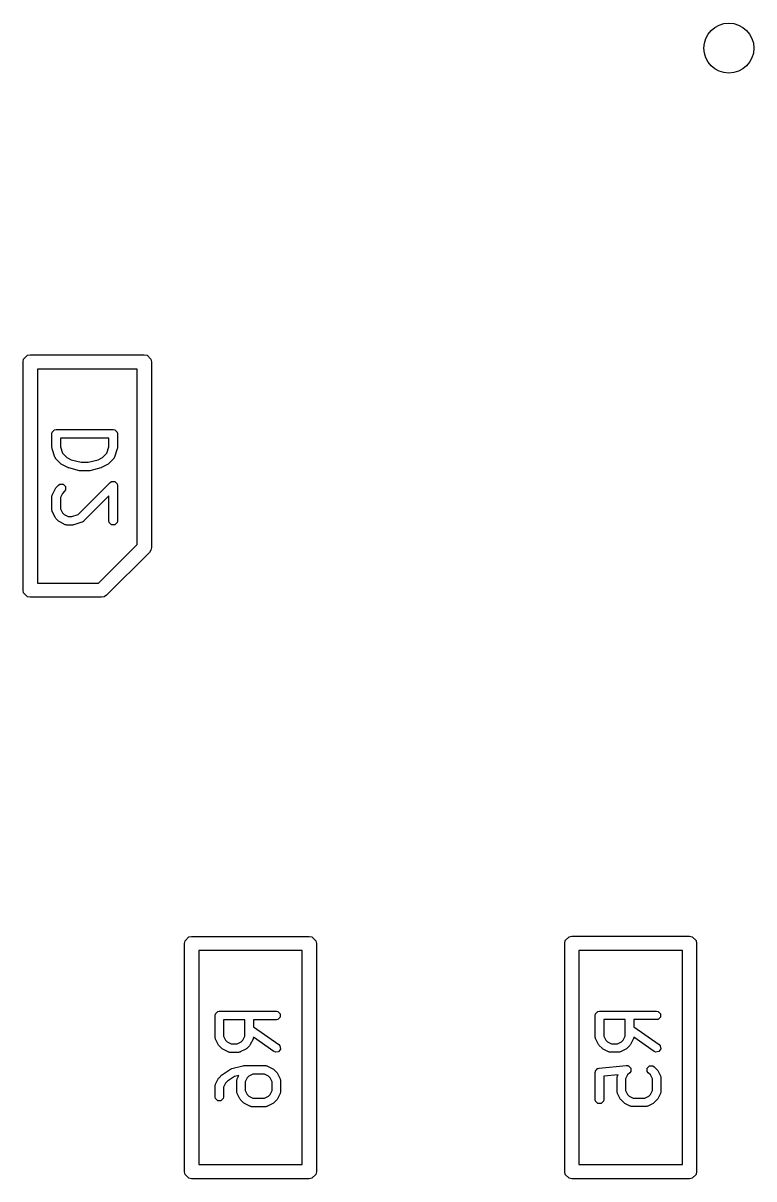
# Model space of a CAD drawing. Extents: x 5.35 to 6.56, y -4.55 to -3.35.
# Drawn here: x 5.6356 to 5.8374, y -3.671 to -3.352 of the extents above; entities that cross this region are included whole.
import ezdxf

# ---------------------------------------------------------------- set-up
doc = ezdxf.new("R2010")
doc.units = 0
doc.header["$MEASUREMENT"] = 0
doc.layers.add('BLACK', color=7, linetype='CONTINUOUS')

msp = doc.modelspace()

# ---------------------------------------------------------------- linework, layer by layer
at = {"layer": 'BLACK', "linetype": 'CONTINUOUS'}
for p, q in [((5.63559, -3.44555), (5.63574, -3.4448)), ((5.63574, -3.4448), (5.63681, -3.44373)), ((5.63681, -3.44373), (5.63756, -3.44358)), ((5.63756, -3.44358), (5.66906, -3.44358)), ((5.66906, -3.44358), (5.66981, -3.44373)), ((5.66981, -3.44373), (5.67087, -3.4448)), ((5.67087, -3.4448), (5.67102, -3.44555)), ((5.63559, -3.50854), (5.63559, -3.44555)), ((5.63953, -3.44752), (5.63953, -3.50657)), ((5.66709, -3.44752), (5.63953, -3.44752)), ((5.66709, -3.49592), (5.66709, -3.44752)), ((5.67102, -3.44555), (5.67102, -3.49673)), ((5.64354, -3.46542), (5.64363, -3.46497)), ((5.64354, -3.46917), (5.64354, -3.46542)), ((5.64363, -3.46497), (5.64427, -3.46433)), ((5.64427, -3.46433), (5.64472, -3.46424)), ((5.64472, -3.46424), (5.66047, -3.46424)), ((5.65929, -3.4666), (5.6459, -3.4666)), ((5.6459, -3.4666), (5.6459, -3.46898)), ((5.65929, -3.46898), (5.65929, -3.4666)), ((5.66047, -3.46424), (5.66092, -3.46433)), ((5.66092, -3.46433), (5.66156, -3.46497)), ((5.66156, -3.46497), (5.66165, -3.46542)), ((5.66165, -3.46542), (5.66165, -3.46917)), ((5.64358, -3.46936), (5.64354, -3.46917)), ((5.6436, -3.46955), (5.64358, -3.46936)), ((5.64435, -3.4718), (5.6436, -3.46955)), ((5.6459, -3.46898), (5.6465, -3.47078)), ((5.65869, -3.47078), (5.65929, -3.46898)), ((5.66159, -3.46955), (5.66084, -3.4718)), ((5.66161, -3.46936), (5.66159, -3.46955)), ((5.66165, -3.46917), (5.66161, -3.46936)), ((5.64438, -3.47185), (5.64435, -3.4718)), ((5.64438, -3.47187), (5.64438, -3.47185)), ((5.64449, -3.47203), (5.64438, -3.47187)), ((5.64458, -3.4722), (5.64449, -3.47203)), ((5.6446, -3.47221), (5.64458, -3.4722)), ((5.64464, -3.47226), (5.6446, -3.47221)), ((5.64614, -3.47376), (5.64464, -3.47226)), ((5.6465, -3.47078), (5.64767, -3.47195)), ((5.64767, -3.47195), (5.64888, -3.47256)), ((5.64888, -3.47256), (5.65162, -3.47324)), ((5.65162, -3.47324), (5.65358, -3.47324)), ((5.65358, -3.47324), (5.65631, -3.47256)), ((5.65631, -3.47256), (5.65752, -3.47195)), ((5.65752, -3.47195), (5.65869, -3.47078)), ((5.66055, -3.47226), (5.65905, -3.47376)), ((5.66059, -3.47221), (5.66055, -3.47226)), ((5.66061, -3.4722), (5.66059, -3.47221)), ((5.66071, -3.47203), (5.66061, -3.4722)), ((5.66081, -3.47187), (5.66071, -3.47203)), ((5.66084, -3.4718), (5.66081, -3.47185)), ((5.66081, -3.47185), (5.66081, -3.47187)), ((5.64629, -3.47386), (5.64614, -3.47376)), ((5.64644, -3.47398), (5.64629, -3.47386)), ((5.64794, -3.47473), (5.64644, -3.47398)), ((5.64807, -3.47476), (5.64794, -3.47473)), ((5.64818, -3.47482), (5.64807, -3.47476)), ((5.65118, -3.47557), (5.64818, -3.47482)), ((5.65133, -3.47558), (5.65118, -3.47557)), ((5.65147, -3.4756), (5.65133, -3.47558)), ((5.65372, -3.4756), (5.65147, -3.4756)), ((5.65386, -3.47558), (5.65372, -3.4756)), ((5.65401, -3.47557), (5.65386, -3.47558)), ((5.65701, -3.47482), (5.65401, -3.47557)), ((5.65712, -3.47476), (5.65701, -3.47482)), ((5.65725, -3.47473), (5.65712, -3.47476)), ((5.65875, -3.47398), (5.65725, -3.47473)), ((5.6589, -3.47386), (5.65875, -3.47398)), ((5.65905, -3.47376), (5.6589, -3.47386)), ((5.64464, -3.48034), (5.64539, -3.47959)), ((5.64539, -3.47959), (5.64577, -3.47933)), ((5.64577, -3.47933), (5.64667, -3.47933)), ((5.64667, -3.47933), (5.64731, -3.47997)), ((5.64731, -3.47997), (5.64731, -3.48087)), ((5.65083, -3.48764), (5.65963, -3.47884)), ((5.65963, -3.47884), (5.66002, -3.47858)), ((5.66002, -3.47858), (5.66002, -3.47858)), ((5.66002, -3.47858), (5.66002, -3.47858)), ((5.66002, -3.47858), (5.66092, -3.47858)), ((5.66092, -3.47858), (5.66156, -3.47922)), ((5.66092, -3.47858), (5.66092, -3.47858)), ((5.66156, -3.47922), (5.66165, -3.47967)), ((5.66165, -3.47967), (5.66165, -3.48942)), ((5.64354, -3.48259), (5.64359, -3.48241)), ((5.64355, -3.48261), (5.64354, -3.48259)), ((5.64354, -3.48267), (5.64355, -3.48261)), ((5.64354, -3.48642), (5.64354, -3.48267)), ((5.64359, -3.48241), (5.64363, -3.48222)), ((5.64363, -3.48222), (5.64365, -3.4822)), ((5.64365, -3.4822), (5.64367, -3.48214)), ((5.64367, -3.48214), (5.64442, -3.48064)), ((5.64442, -3.48064), (5.64453, -3.48049)), ((5.64453, -3.48049), (5.64464, -3.48034)), ((5.64644, -3.48187), (5.6459, -3.48295)), ((5.6459, -3.48295), (5.6459, -3.48614)), ((5.64706, -3.48126), (5.64644, -3.48187)), ((5.64731, -3.48087), (5.64706, -3.48126)), ((5.65929, -3.48252), (5.65231, -3.48951)), ((5.65929, -3.48942), (5.65929, -3.48252)), ((5.6459, -3.48614), (5.64644, -3.48722)), ((5.64355, -3.48648), (5.64354, -3.48642)), ((5.64354, -3.4865), (5.64355, -3.48648)), ((5.64359, -3.48669), (5.64354, -3.4865)), ((5.64363, -3.48687), (5.64359, -3.48669)), ((5.64365, -3.48689), (5.64363, -3.48687)), ((5.64367, -3.48695), (5.64365, -3.48689)), ((5.64442, -3.48845), (5.64367, -3.48695)), ((5.64453, -3.4886), (5.64442, -3.48845)), ((5.64464, -3.48876), (5.64453, -3.4886)), ((5.64539, -3.48951), (5.64464, -3.48876)), ((5.64554, -3.48961), (5.64539, -3.48951)), ((5.64644, -3.48722), (5.64692, -3.4877)), ((5.64692, -3.4877), (5.648, -3.48824)), ((5.648, -3.48824), (5.64903, -3.48824)), ((5.64903, -3.48824), (5.65083, -3.48764)), ((5.65224, -3.48956), (5.65208, -3.48966)), ((5.65226, -3.48954), (5.65224, -3.48956)), ((5.65231, -3.48951), (5.65226, -3.48954)), ((5.65938, -3.48987), (5.65929, -3.48942)), ((5.66165, -3.48942), (5.66156, -3.48987)), ((5.64569, -3.48973), (5.64554, -3.48961)), ((5.64719, -3.49048), (5.64569, -3.48973)), ((5.64725, -3.49049), (5.64719, -3.49048)), ((5.64727, -3.49051), (5.64725, -3.49049)), ((5.64745, -3.49055), (5.64727, -3.49051)), ((5.64764, -3.4906), (5.64745, -3.49055)), ((5.64766, -3.49059), (5.64764, -3.4906)), ((5.64772, -3.4906), (5.64766, -3.49059)), ((5.64922, -3.4906), (5.64772, -3.4906)), ((5.64941, -3.49056), (5.64922, -3.4906)), ((5.64959, -3.49054), (5.64941, -3.49056)), ((5.65184, -3.48979), (5.64959, -3.49054)), ((5.6519, -3.48976), (5.65184, -3.48979)), ((5.65192, -3.48976), (5.6519, -3.48976)), ((5.65208, -3.48966), (5.65192, -3.48976)), ((5.66002, -3.49051), (5.65938, -3.48987)), ((5.66092, -3.49051), (5.66002, -3.49051)), ((5.66156, -3.48987), (5.66092, -3.49051)), ((5.65643, -3.50657), (5.66709, -3.49592)), ((5.67045, -3.49812), (5.65864, -3.50994)), ((5.67087, -3.49749), (5.67045, -3.49812)), ((5.67102, -3.49673), (5.67087, -3.49749)), ((5.63574, -3.5093), (5.63559, -3.50854)), ((5.63953, -3.50657), (5.65643, -3.50657)), ((5.63681, -3.51036), (5.63574, -3.5093)), ((5.63756, -3.51051), (5.63681, -3.51036)), ((5.65724, -3.51051), (5.63756, -3.51051)), ((5.658, -3.51036), (5.65724, -3.51051)), ((5.65864, -3.50994), (5.658, -3.51036)), ((5.68029, -3.60531), (5.68135, -3.60424)), ((5.68135, -3.60424), (5.68211, -3.60409)), ((5.68211, -3.60409), (5.71459, -3.60409)), ((5.71459, -3.60409), (5.71534, -3.60424)), ((5.71534, -3.60424), (5.71641, -3.60531)), ((5.78529, -3.60527), (5.78635, -3.6042)), ((5.78635, -3.6042), (5.78711, -3.60406)), ((5.78711, -3.60406), (5.81959, -3.60406)), ((5.81959, -3.60406), (5.82034, -3.6042)), ((5.82034, -3.6042), (5.82141, -3.60527)), ((5.68014, -3.60606), (5.68029, -3.60531)), ((5.68014, -3.66906), (5.68014, -3.60606)), ((5.71641, -3.60531), (5.71656, -3.60606)), ((5.71656, -3.60606), (5.71656, -3.66906)), ((5.78514, -3.60602), (5.78529, -3.60527)), ((5.78514, -3.66902), (5.78514, -3.60602)), ((5.82141, -3.60527), (5.82156, -3.60602)), ((5.82156, -3.60602), (5.82156, -3.66902)), ((5.68407, -3.60803), (5.68407, -3.66709)), ((5.71262, -3.60803), (5.68407, -3.60803)), ((5.71262, -3.66709), (5.71262, -3.60803)), ((5.78907, -3.60799), (5.78907, -3.66705)), ((5.81762, -3.60799), (5.78907, -3.60799)), ((5.81762, -3.66705), (5.81762, -3.60799)), ((5.68858, -3.62594), (5.68867, -3.62548)), ((5.68858, -3.63193), (5.68858, -3.62594)), ((5.68867, -3.62548), (5.68931, -3.62484)), ((5.68931, -3.62484), (5.68976, -3.62475)), ((5.68976, -3.62475), (5.70551, -3.62475)), ((5.70551, -3.62475), (5.70596, -3.62484)), ((5.70596, -3.62484), (5.7066, -3.62548)), ((5.7066, -3.62639), (5.70596, -3.62703)), ((5.7066, -3.62548), (5.7066, -3.62639)), ((5.79358, -3.6259), (5.79367, -3.62544)), ((5.79358, -3.6319), (5.79358, -3.6259)), ((5.79367, -3.62544), (5.79431, -3.6248)), ((5.79431, -3.6248), (5.79476, -3.62472)), ((5.79476, -3.62472), (5.81051, -3.62472)), ((5.81051, -3.62472), (5.81096, -3.6248)), ((5.81096, -3.6248), (5.8116, -3.62544)), ((5.8116, -3.62635), (5.81096, -3.62699)), ((5.8116, -3.62544), (5.8116, -3.62635)), ((5.69683, -3.62712), (5.69094, -3.62712)), ((5.69094, -3.62712), (5.69094, -3.63166)), ((5.69683, -3.63166), (5.69683, -3.62712)), ((5.70551, -3.62712), (5.69919, -3.62712)), ((5.69919, -3.62712), (5.69919, -3.62907)), ((5.69919, -3.62907), (5.70619, -3.63397)), ((5.70596, -3.62703), (5.70551, -3.62712)), ((5.80183, -3.62708), (5.79594, -3.62708)), ((5.79594, -3.62708), (5.79594, -3.63162)), ((5.80183, -3.63162), (5.80183, -3.62708)), ((5.81051, -3.62708), (5.80419, -3.62708)), ((5.80419, -3.62708), (5.80419, -3.62903)), ((5.80419, -3.62903), (5.81119, -3.63393)), ((5.81096, -3.62699), (5.81051, -3.62708)), ((5.68859, -3.63199), (5.68858, -3.63193)), ((5.68858, -3.63202), (5.68859, -3.63199)), ((5.68863, -3.6322), (5.68858, -3.63202)), ((5.68867, -3.63239), (5.68863, -3.6322)), ((5.68869, -3.63241), (5.68867, -3.63239)), ((5.6887, -3.63246), (5.68869, -3.63241)), ((5.68945, -3.63396), (5.6887, -3.63246)), ((5.69094, -3.63166), (5.69148, -3.63273)), ((5.69148, -3.63273), (5.69196, -3.63321)), ((5.69581, -3.63321), (5.69629, -3.63273)), ((5.69629, -3.63273), (5.69683, -3.63166)), ((5.69907, -3.63246), (5.69832, -3.63396)), ((5.69908, -3.63241), (5.69907, -3.63246)), ((5.6991, -3.63239), (5.69908, -3.63241)), ((5.69914, -3.6322), (5.6991, -3.63239)), ((5.69919, -3.63202), (5.69914, -3.6322)), ((5.69919, -3.63195), (5.69918, -3.63199)), ((5.69918, -3.63199), (5.69919, -3.63202)), ((5.70483, -3.6359), (5.69919, -3.63195)), ((5.79359, -3.63195), (5.79358, -3.6319)), ((5.79358, -3.63198), (5.79359, -3.63195)), ((5.79363, -3.63216), (5.79358, -3.63198)), ((5.79367, -3.63235), (5.79363, -3.63216)), ((5.79369, -3.63237), (5.79367, -3.63235)), ((5.7937, -3.63242), (5.79369, -3.63237)), ((5.79445, -3.63392), (5.7937, -3.63242)), ((5.79594, -3.63162), (5.79648, -3.6327)), ((5.79648, -3.6327), (5.79696, -3.63317)), ((5.80081, -3.63317), (5.80129, -3.6327)), ((5.80129, -3.6327), (5.80183, -3.63162)), ((5.80407, -3.63242), (5.80332, -3.63392)), ((5.80408, -3.63237), (5.80407, -3.63242)), ((5.8041, -3.63235), (5.80408, -3.63237)), ((5.80414, -3.63216), (5.8041, -3.63235)), ((5.80419, -3.63198), (5.80414, -3.63216)), ((5.80419, -3.63191), (5.80418, -3.63195)), ((5.80418, -3.63195), (5.80419, -3.63198)), ((5.80983, -3.63586), (5.80419, -3.63191)), ((5.68957, -3.63411), (5.68945, -3.63396)), ((5.68968, -3.63427), (5.68957, -3.63411)), ((5.69043, -3.63502), (5.68968, -3.63427)), ((5.69058, -3.63512), (5.69043, -3.63502)), ((5.69073, -3.63524), (5.69058, -3.63512)), ((5.69223, -3.63599), (5.69073, -3.63524)), ((5.69196, -3.63321), (5.69304, -3.63375)), ((5.69229, -3.63601), (5.69223, -3.63599)), ((5.69231, -3.63603), (5.69229, -3.63601)), ((5.69249, -3.63606), (5.69231, -3.63603)), ((5.69268, -3.63611), (5.69249, -3.63606)), ((5.6927, -3.6361), (5.69268, -3.63611)), ((5.69276, -3.63612), (5.6927, -3.6361)), ((5.69501, -3.63612), (5.69276, -3.63612)), ((5.69304, -3.63375), (5.69473, -3.63375)), ((5.69473, -3.63375), (5.69581, -3.63321)), ((5.69507, -3.6361), (5.69501, -3.63612)), ((5.69509, -3.63611), (5.69507, -3.6361)), ((5.69528, -3.63606), (5.69509, -3.63611)), ((5.69546, -3.63603), (5.69528, -3.63606)), ((5.69548, -3.63601), (5.69546, -3.63603)), ((5.69554, -3.63599), (5.69548, -3.63601)), ((5.69704, -3.63524), (5.69554, -3.63599)), ((5.69719, -3.63512), (5.69704, -3.63524)), ((5.69735, -3.63502), (5.69719, -3.63512)), ((5.6981, -3.63427), (5.69735, -3.63502)), ((5.6982, -3.63411), (5.6981, -3.63427)), ((5.69832, -3.63396), (5.6982, -3.63411)), ((5.70525, -3.63609), (5.70483, -3.6359)), ((5.70614, -3.63593), (5.70525, -3.63609)), ((5.70666, -3.63519), (5.70614, -3.63593)), ((5.70619, -3.63397), (5.7065, -3.6343)), ((5.7065, -3.6343), (5.70666, -3.63519)), ((5.79457, -3.63407), (5.79445, -3.63392)), ((5.79468, -3.63423), (5.79457, -3.63407)), ((5.79543, -3.63498), (5.79468, -3.63423)), ((5.79558, -3.63509), (5.79543, -3.63498)), ((5.79573, -3.6352), (5.79558, -3.63509)), ((5.79723, -3.63595), (5.79573, -3.6352)), ((5.79696, -3.63317), (5.79804, -3.63371)), ((5.79729, -3.63597), (5.79723, -3.63595)), ((5.79731, -3.63599), (5.79729, -3.63597)), ((5.79749, -3.63602), (5.79731, -3.63599)), ((5.79768, -3.63607), (5.79749, -3.63602)), ((5.7977, -3.63606), (5.79768, -3.63607)), ((5.79776, -3.63608), (5.7977, -3.63606)), ((5.80001, -3.63608), (5.79776, -3.63608)), ((5.79804, -3.63371), (5.79973, -3.63371)), ((5.79973, -3.63371), (5.80081, -3.63317)), ((5.80007, -3.63606), (5.80001, -3.63608)), ((5.80009, -3.63607), (5.80007, -3.63606)), ((5.80028, -3.63602), (5.80009, -3.63607)), ((5.80046, -3.63599), (5.80028, -3.63602)), ((5.80048, -3.63597), (5.80046, -3.63599)), ((5.80054, -3.63595), (5.80048, -3.63597)), ((5.80204, -3.6352), (5.80054, -3.63595)), ((5.80219, -3.63509), (5.80204, -3.6352)), ((5.80235, -3.63498), (5.80219, -3.63509)), ((5.8031, -3.63423), (5.80235, -3.63498)), ((5.8032, -3.63407), (5.8031, -3.63423)), ((5.80332, -3.63392), (5.8032, -3.63407)), ((5.81025, -3.63605), (5.80983, -3.63586)), ((5.81114, -3.63589), (5.81025, -3.63605)), ((5.81166, -3.63515), (5.81114, -3.63589)), ((5.81119, -3.63393), (5.8115, -3.63426)), ((5.8115, -3.63426), (5.81166, -3.63515)), ((5.68968, -3.6431), (5.69043, -3.64235)), ((5.69043, -3.64235), (5.69052, -3.64228)), ((5.69052, -3.64228), (5.69061, -3.6422)), ((5.69061, -3.6422), (5.69286, -3.6407)), ((5.69286, -3.6407), (5.69304, -3.64062)), ((5.69304, -3.64062), (5.69322, -3.64054)), ((5.69322, -3.64054), (5.69622, -3.63979)), ((5.69516, -3.64249), (5.694, -3.64278)), ((5.6947, -3.64341), (5.69516, -3.64249)), ((5.69622, -3.63979), (5.69637, -3.63978)), ((5.69637, -3.63978), (5.69651, -3.63975)), ((5.69651, -3.63975), (5.70251, -3.63975)), ((5.69796, -3.64265), (5.69748, -3.64313)), ((5.69904, -3.64211), (5.69796, -3.64265)), ((5.70223, -3.64211), (5.69904, -3.64211)), ((5.70331, -3.64265), (5.70223, -3.64211)), ((5.70251, -3.63975), (5.70257, -3.63976)), ((5.70257, -3.63976), (5.70259, -3.63976)), ((5.70259, -3.63976), (5.70278, -3.63981)), ((5.70278, -3.63981), (5.70296, -3.63984)), ((5.70296, -3.63984), (5.70298, -3.63986)), ((5.70298, -3.63986), (5.70304, -3.63988)), ((5.70304, -3.63988), (5.70454, -3.64063)), ((5.70379, -3.64313), (5.70331, -3.64265)), ((5.70454, -3.64063), (5.70469, -3.64074)), ((5.70469, -3.64074), (5.70484, -3.64085)), ((5.70484, -3.64085), (5.70559, -3.6416)), ((5.70559, -3.6416), (5.7057, -3.64176)), ((5.7057, -3.64176), (5.70582, -3.64191)), ((5.70582, -3.64191), (5.70657, -3.64341)), ((5.79358, -3.64164), (5.79364, -3.64136)), ((5.79358, -3.64914), (5.79358, -3.64164)), ((5.79363, -3.6413), (5.79365, -3.64127)), ((5.79364, -3.64136), (5.79363, -3.6413)), ((5.79365, -3.64127), (5.79367, -3.64119)), ((5.79367, -3.64119), (5.79395, -3.64091)), ((5.79395, -3.64091), (5.7942, -3.6406)), ((5.7942, -3.6406), (5.79428, -3.64058)), ((5.79428, -3.64058), (5.79431, -3.64055)), ((5.79431, -3.64055), (5.79437, -3.64055)), ((5.79437, -3.64055), (5.79464, -3.64047)), ((5.79464, -3.64047), (5.80214, -3.63972)), ((5.79985, -3.64232), (5.79594, -3.64271)), ((5.79963, -3.64288), (5.79967, -3.64269)), ((5.79967, -3.64269), (5.79969, -3.64267)), ((5.79969, -3.64267), (5.7997, -3.64262)), ((5.7997, -3.64262), (5.79985, -3.64232)), ((5.80248, -3.64234), (5.80194, -3.64342)), ((5.80214, -3.63972), (5.8026, -3.63976)), ((5.8031, -3.64173), (5.80248, -3.64234)), ((5.8026, -3.63976), (5.80265, -3.6398)), ((5.80265, -3.6398), (5.80271, -3.6398)), ((5.80271, -3.6398), (5.80299, -3.64008)), ((5.80299, -3.64008), (5.8033, -3.64034)), ((5.80335, -3.64135), (5.8031, -3.64173)), ((5.8033, -3.64034), (5.80331, -3.6404)), ((5.80331, -3.6404), (5.80335, -3.64044)), ((5.80335, -3.64044), (5.80335, -3.64084)), ((5.80335, -3.64084), (5.80339, -3.64124)), ((5.80339, -3.64124), (5.80335, -3.64128)), ((5.80335, -3.64128), (5.80335, -3.64135)), ((5.80792, -3.64044), (5.80856, -3.6398)), ((5.80792, -3.64135), (5.80792, -3.64044)), ((5.80817, -3.64173), (5.80792, -3.64135)), ((5.80879, -3.64234), (5.80817, -3.64173)), ((5.80856, -3.6398), (5.80946, -3.6398)), ((5.80933, -3.64342), (5.80879, -3.64234)), ((5.80946, -3.6398), (5.80984, -3.64006)), ((5.80984, -3.64006), (5.81059, -3.64081)), ((5.81059, -3.64081), (5.8107, -3.64097)), ((5.8107, -3.64097), (5.81082, -3.64112)), ((5.81082, -3.64112), (5.81157, -3.64262)), ((5.81157, -3.64262), (5.81158, -3.64267)), ((5.81158, -3.64267), (5.8116, -3.64269)), ((5.8116, -3.64269), (5.81164, -3.64288)), ((5.68858, -3.64535), (5.68863, -3.64517)), ((5.68859, -3.64538), (5.68858, -3.64535)), ((5.68858, -3.64543), (5.68859, -3.64538)), ((5.68858, -3.64843), (5.68858, -3.64543)), ((5.68863, -3.64517), (5.68867, -3.64498)), ((5.68867, -3.64498), (5.68869, -3.64496)), ((5.68869, -3.64496), (5.6887, -3.6449)), ((5.6887, -3.6449), (5.68945, -3.64341)), ((5.68945, -3.64341), (5.68957, -3.64326)), ((5.68957, -3.64326), (5.68968, -3.6431)), ((5.69148, -3.64463), (5.69094, -3.64571)), ((5.69094, -3.64571), (5.69094, -3.64843)), ((5.69201, -3.6441), (5.69148, -3.64463)), ((5.694, -3.64278), (5.69201, -3.6441)), ((5.69458, -3.64385), (5.69463, -3.64367)), ((5.69459, -3.64388), (5.69458, -3.64385)), ((5.69458, -3.64393), (5.69459, -3.64388)), ((5.69458, -3.64693), (5.69458, -3.64393)), ((5.69463, -3.64367), (5.69467, -3.64348)), ((5.69467, -3.64348), (5.69469, -3.64346)), ((5.69469, -3.64346), (5.6947, -3.64341)), ((5.69748, -3.64313), (5.69694, -3.64421)), ((5.69694, -3.64421), (5.69694, -3.64665)), ((5.70433, -3.64421), (5.70379, -3.64313)), ((5.70433, -3.64665), (5.70433, -3.64421)), ((5.70657, -3.64341), (5.70658, -3.64346)), ((5.70658, -3.64346), (5.7066, -3.64348)), ((5.7066, -3.64348), (5.70664, -3.64367)), ((5.70664, -3.64367), (5.70669, -3.64385)), ((5.70669, -3.64385), (5.70668, -3.64388)), ((5.70668, -3.64388), (5.70669, -3.64393)), ((5.70669, -3.64393), (5.70669, -3.64693)), ((5.79594, -3.64271), (5.79594, -3.64914)), ((5.79958, -3.64306), (5.79963, -3.64288)), ((5.79959, -3.64309), (5.79958, -3.64306)), ((5.79958, -3.64314), (5.79959, -3.64309)), ((5.79958, -3.64689), (5.79958, -3.64314)), ((5.80194, -3.64342), (5.80194, -3.64661)), ((5.80933, -3.64661), (5.80933, -3.64342)), ((5.81164, -3.64288), (5.81169, -3.64306)), ((5.81169, -3.64306), (5.81168, -3.64309)), ((5.81168, -3.64309), (5.81169, -3.64314)), ((5.81169, -3.64314), (5.81169, -3.64689)), ((5.68867, -3.64888), (5.68858, -3.64843)), ((5.68931, -3.64952), (5.68867, -3.64888)), ((5.69085, -3.64888), (5.69021, -3.64952)), ((5.69094, -3.64843), (5.69085, -3.64888)), ((5.69459, -3.64699), (5.69458, -3.64693)), ((5.69458, -3.64702), (5.69459, -3.64699)), ((5.69463, -3.6472), (5.69458, -3.64702)), ((5.69467, -3.64738), (5.69463, -3.6472)), ((5.69469, -3.6474), (5.69467, -3.64738)), ((5.6947, -3.64746), (5.69469, -3.6474)), ((5.69545, -3.64896), (5.6947, -3.64746)), ((5.69557, -3.64911), (5.69545, -3.64896)), ((5.69694, -3.64665), (5.69748, -3.64773)), ((5.69748, -3.64773), (5.69796, -3.64821)), ((5.69796, -3.64821), (5.69904, -3.64875)), ((5.69904, -3.64875), (5.70223, -3.64875)), ((5.70223, -3.64875), (5.70331, -3.64821)), ((5.70331, -3.64821), (5.70379, -3.64773)), ((5.70379, -3.64773), (5.70433, -3.64665)), ((5.70582, -3.64896), (5.7057, -3.64911)), ((5.70657, -3.64746), (5.70582, -3.64896)), ((5.70658, -3.6474), (5.70657, -3.64746)), ((5.7066, -3.64738), (5.70658, -3.6474)), ((5.70664, -3.6472), (5.7066, -3.64738)), ((5.70669, -3.64702), (5.70664, -3.6472)), ((5.70669, -3.64693), (5.70668, -3.64699)), ((5.70668, -3.64699), (5.70669, -3.64702)), ((5.79959, -3.64695), (5.79958, -3.64689)), ((5.79958, -3.64698), (5.79959, -3.64695)), ((5.79963, -3.64716), (5.79958, -3.64698)), ((5.79967, -3.64735), (5.79963, -3.64716)), ((5.79969, -3.64736), (5.79967, -3.64735)), ((5.7997, -3.64742), (5.79969, -3.64736)), ((5.80045, -3.64892), (5.7997, -3.64742)), ((5.80057, -3.64907), (5.80045, -3.64892)), ((5.80067, -3.64923), (5.80057, -3.64907)), ((5.80194, -3.64661), (5.80248, -3.64769)), ((5.80248, -3.64769), (5.80296, -3.64817)), ((5.80296, -3.64817), (5.80404, -3.64871)), ((5.80404, -3.64871), (5.80723, -3.64871)), ((5.80723, -3.64871), (5.80831, -3.64817)), ((5.80831, -3.64817), (5.80879, -3.64769)), ((5.80879, -3.64769), (5.80933, -3.64661)), ((5.8107, -3.64907), (5.81059, -3.64923)), ((5.81082, -3.64892), (5.8107, -3.64907)), ((5.81157, -3.64742), (5.81082, -3.64892)), ((5.81158, -3.64736), (5.81157, -3.64742)), ((5.8116, -3.64735), (5.81158, -3.64736)), ((5.81164, -3.64716), (5.8116, -3.64735)), ((5.81169, -3.64698), (5.81164, -3.64716)), ((5.81169, -3.64689), (5.81168, -3.64695)), ((5.81168, -3.64695), (5.81169, -3.64698)), ((5.69021, -3.64952), (5.68931, -3.64952)), ((5.69567, -3.64927), (5.69557, -3.64911)), ((5.69642, -3.65002), (5.69567, -3.64927)), ((5.69658, -3.65012), (5.69642, -3.65002)), ((5.69673, -3.65024), (5.69658, -3.65012)), ((5.69823, -3.65099), (5.69673, -3.65024)), ((5.69829, -3.651), (5.69823, -3.65099)), ((5.69831, -3.65102), (5.69829, -3.651)), ((5.69849, -3.65106), (5.69831, -3.65102)), ((5.69868, -3.65111), (5.69849, -3.65106)), ((5.6987, -3.6511), (5.69868, -3.65111)), ((5.69876, -3.65111), (5.6987, -3.6511)), ((5.70251, -3.65111), (5.69876, -3.65111)), ((5.70257, -3.6511), (5.70251, -3.65111)), ((5.70259, -3.65111), (5.70257, -3.6511)), ((5.70278, -3.65106), (5.70259, -3.65111)), ((5.70296, -3.65102), (5.70278, -3.65106)), ((5.70298, -3.651), (5.70296, -3.65102)), ((5.70304, -3.65099), (5.70298, -3.651)), ((5.70454, -3.65024), (5.70304, -3.65099)), ((5.70469, -3.65012), (5.70454, -3.65024)), ((5.70484, -3.65002), (5.70469, -3.65012)), ((5.70559, -3.64927), (5.70484, -3.65002)), ((5.7057, -3.64911), (5.70559, -3.64927)), ((5.79367, -3.6496), (5.79358, -3.64914)), ((5.79431, -3.65023), (5.79367, -3.6496)), ((5.79521, -3.65023), (5.79431, -3.65023)), ((5.79585, -3.6496), (5.79521, -3.65023)), ((5.79594, -3.64914), (5.79585, -3.6496)), ((5.80142, -3.64998), (5.80067, -3.64923)), ((5.80158, -3.65008), (5.80142, -3.64998)), ((5.80173, -3.6502), (5.80158, -3.65008)), ((5.80323, -3.65095), (5.80173, -3.6502)), ((5.80329, -3.65097), (5.80323, -3.65095)), ((5.80331, -3.65098), (5.80329, -3.65097)), ((5.80349, -3.65102), (5.80331, -3.65098)), ((5.80368, -3.65107), (5.80349, -3.65102)), ((5.8037, -3.65106), (5.80368, -3.65107)), ((5.80376, -3.65107), (5.8037, -3.65106)), ((5.80751, -3.65107), (5.80376, -3.65107)), ((5.80757, -3.65106), (5.80751, -3.65107)), ((5.80759, -3.65107), (5.80757, -3.65106)), ((5.80778, -3.65102), (5.80759, -3.65107)), ((5.80796, -3.65098), (5.80778, -3.65102)), ((5.80798, -3.65097), (5.80796, -3.65098)), ((5.80804, -3.65095), (5.80798, -3.65097)), ((5.80954, -3.6502), (5.80804, -3.65095)), ((5.80969, -3.65008), (5.80954, -3.6502)), ((5.80984, -3.64998), (5.80969, -3.65008)), ((5.81059, -3.64923), (5.80984, -3.64998)), ((5.68407, -3.66709), (5.71262, -3.66709)), ((5.78907, -3.66705), (5.81762, -3.66705)), ((5.68029, -3.66981), (5.68014, -3.66906)), ((5.68135, -3.67087), (5.68029, -3.66981)), ((5.68211, -3.67102), (5.68135, -3.67087)), ((5.71459, -3.67102), (5.68211, -3.67102)), ((5.71534, -3.67087), (5.71459, -3.67102)), ((5.71641, -3.66981), (5.71534, -3.67087)), ((5.71656, -3.66906), (5.71641, -3.66981)), ((5.78529, -3.66977), (5.78514, -3.66902)), ((5.78635, -3.67083), (5.78529, -3.66977)), ((5.78711, -3.67098), (5.78635, -3.67083)), ((5.81959, -3.67098), (5.78711, -3.67098)), ((5.82034, -3.67083), (5.81959, -3.67098)), ((5.82141, -3.66977), (5.82034, -3.67083)), ((5.82156, -3.66902), (5.82141, -3.66977))]:
    msp.add_line(p, q, dxfattribs=at)
at = {"layer": 'BLACK'}
msp.add_circle((5.83047, -3.35894), 0.00689, dxfattribs=at)
msp.add_circle((5.83047, -3.35894), 0.00689, dxfattribs=at)

doc.saveas('drawing.dxf')
